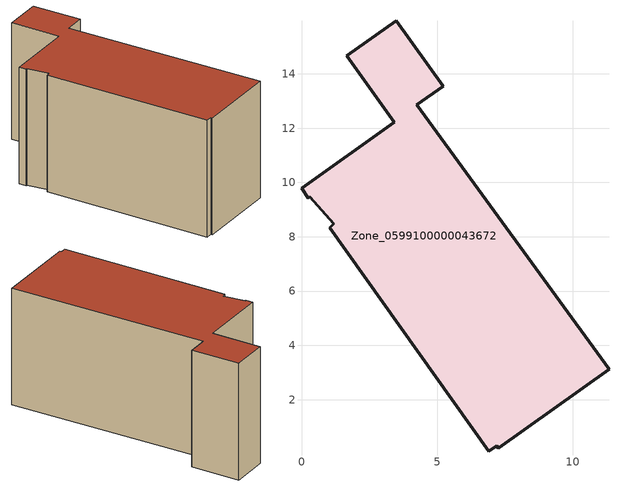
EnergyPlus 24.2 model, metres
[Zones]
Zone_0599100000043672
 floor ground (C_G): 3.41,12.22 1.67,14.66 3.5,15.96 5.22,13.55 4.25,12.86 11.33,3.12 7.26,0.21 7.19,0.3 6.9,0.09 1.03,8.33 1.19,8.47 0.31,9.47 0.25,9.43 0,9.78 z0
 wall outside (C_F): 5.22,13.55 3.5,15.96 1.67,14.66 3.41,12.22 0,9.78 0.25,9.43 0.31,9.47 1.19,8.47 1.03,8.33 6.9,0.09 7.19,0.3 7.26,0.21 11.33,3.12 4.25,12.86 5.22,13.55 z0:7.13
 roof outside (C_R): 1.03,8.33 6.9,0.09 7.19,0.3 7.26,0.21 11.33,3.12 4.25,12.86 5.22,13.55 3.5,15.96 1.67,14.66 3.41,12.22 0,9.78 0.25,9.43 0.31,9.47 1.19,8.47 z7.13
[BUILDING]
Pand.0599100000043672: North Axis=0; Terrain=City; Loads Convergence Tolerance Value=0.04; Temperature Convergence Tolerance Value=0.4; Solar Distribution=FullExterior; Maximum Number of Warmup Days=25; Minimum Number of Warmup Days=1
[Site:Location]
Rotterdam.The.Hague.AP_ZH_NLD Design_Conditions: Latitude=51.96; Longitude=4.45; Time Zone=1; Elevation=-4.5
[SITE:GROUNDTEMPERATURE:BUILDINGSURFACE]
18, 18, 18, 18, 18, 18, 18, 18, 18, 18, 18, 18
[MATERIAL] Thermal Absorptance=0.9; Solar Absorptance=0.7; Visible Absorptance=0.7
Name | Roughness | Thickness | Conductivity | Density | Specific Heat
G.TC.1975-1991 | MediumSmooth | 0.15 | 0.288461 | 540 | 1210
F.TC.1975-1991 | Rough | 0.3 | 0.230769 | 1920 | 840
R.TC.1975-1991 | MediumRough | 0.2 | 0.153846 | 1500 | 1000
[CONSTRUCTION]
C_G: G.TC.1975-1991
C_F: F.TC.1975-1991
C_R: R.TC.1975-1991
[ZONE]
Zone_0599100000043672: Type=1; Multiplier=1; Ceiling Height=Autocalculate; Volume=Autocalculate; Floor Area=autocalculate; Part of Total Floor Area=Yes
[ZONEINFILTRATION:DESIGNFLOWRATE]
Infil_Zone_0599100000043672: Zone or ZoneList or Space or SpaceList=Zone_0599100000043672; Schedule=AlwaysOn; Design Flow Rate Calculation Method=Flow/Area; Flow Rate per Floor Area=0.003; Constant Term Coefficient=1; Temperature Term Coefficient=0; Velocity Term Coefficient=0; Velocity Squared Term Coefficient=0
[HVACTEMPLATE:ZONE:IDEALLOADSAIRSYSTEM]
Zone_0599100000043672: Maximum Heating Supply Air Temperature=50; Minimum Cooling Supply Air Temperature=13; Maximum Heating Supply Air Humidity Ratio=0.0156; Minimum Cooling Supply Air Humidity Ratio=0.0077; Heating Limit=NoLimit; Cooling Limit=NoLimit; Dehumidification Control Type=ConstantSensibleHeatRatio; Cooling Sensible Heat Ratio=0.7; Dehumidification Setpoint=60; Humidification Control Type=None; Humidification Setpoint=30; Outdoor Air Method=None; Outdoor Air Flow Rate per Person=0.00944; Outdoor Air Flow Rate per Zone Floor Area=0; Outdoor Air Flow Rate per Zone=0; Demand Controlled Ventilation Type=None; Outdoor Air Economizer Type=NoEconomizer; Heat Recovery Type=None; Sensible Heat Recovery Effectiveness=0.7; Latent Heat Recovery Effectiveness=0.65
[ZONECONTROL:THERMOSTAT]
ThermostatControl_Zone_0599100000043672: Zone or ZoneList=Zone_0599100000043672; Control Type Schedule=DualSetpointControlType; Control 1=Thermostat_Zone_0599100000043672; Temperature Difference Between Cutout And Setpoint=0
[THERMOSTATSETPOINT:DUALSETPOINT]
Thermostat_Zone_0599100000043672: Heating Setpoint Temperature Schedule=HeatingSetpoint_Zone_0599100000043672; Cooling Setpoint Temperature Schedule=CoolingSetpoint_Zone_0599100000043672
[SCHEDULE:COMPACT]
HeatingSetpoint_Zone_0599100000043672: Through: 12/31, For: AllDays, Until: 24:00, 21
CoolingSetpoint_Zone_0599100000043672: Through: 12/31, For: AllDays, Until: 24:00, 24
DualSetpointControlType: Through: 12/31, For: AllDays, Until: 24:00, 4
AlwaysOn: Through: 12/31, For: AllDays, Until: 24:00, 1
